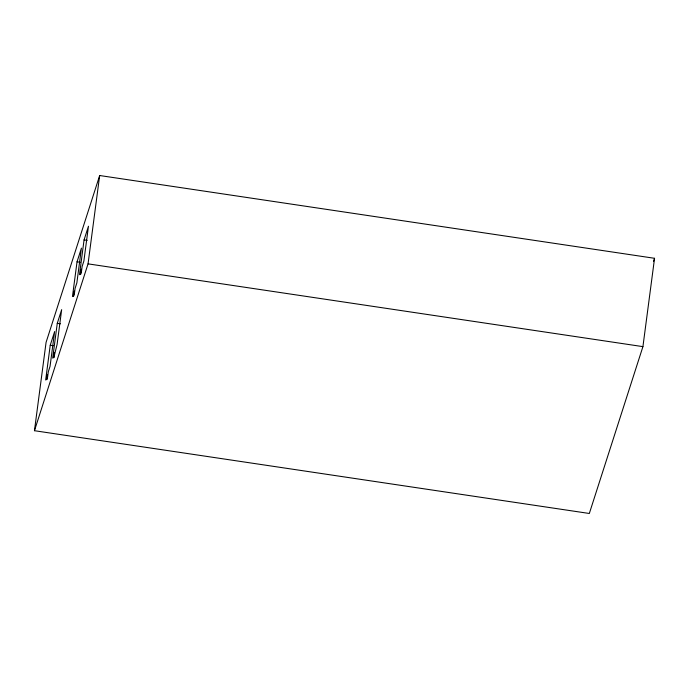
<?xml version="1.0" encoding="UTF-8"?>
<svg xmlns="http://www.w3.org/2000/svg" width="689" height="689" viewBox="0 0 689 689"><rect width="100%" height="100%" fill="white"/><g stroke="black" fill="none" stroke-linecap="round" stroke-linejoin="round"><path stroke-width="1.03" d="M34.45 430.703L46.077 342.364L99.672 175.523L654.55 258.297L642.923 346.636L589.328 513.477L34.45 430.703L88.046 263.861L99.672 175.523M50.237 345.223L45.663 380.001L47.42 374.532L46.731 379.742L47.61 377.012L48.299 371.793L50.056 366.315L54.638 331.538L50.237 345.223L53.389 345.689M57.273 323.33L52.691 358.108L54.448 352.63L53.768 357.849L57.092 344.422L61.665 309.645L57.273 323.33L60.417 323.796M77.039 261.803L72.457 296.58L74.214 291.111L73.534 296.33L74.412 293.592L75.092 288.372L76.858 282.903L81.431 248.118L77.039 261.803L80.182 262.276M84.067 239.91L79.493 274.687L81.25 269.218L80.561 274.429L81.44 271.699L82.129 266.479L83.886 261.002L88.468 226.225L84.067 239.91L87.219 240.375M653.56 261.372L654.55 258.297M88.046 263.861L642.923 346.636"/></g></svg>
